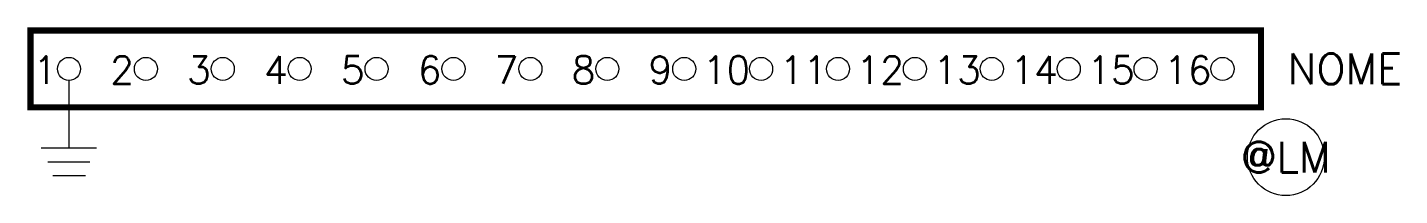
# Model space of a CAD drawing. Header units: millimetres. Extents: x 1924.7 to 2013.9, y 1494.9 to 1505.9.
import ezdxf
from ezdxf.enums import TextEntityAlignment as Align

# ---------------------------------------------------------------- set-up
doc = ezdxf.new("R2010")
doc.units = ezdxf.units.MM
doc.styles.add('ROMANS', font='romans.shx', dxfattribs={"height": 100})

msp = doc.modelspace()

# ---------------------------------------------------------------- linework, layer by layer
at = {"linetype": 'Continuous'}
for p, q in [((1927.438, 1502.415), (1927.438, 1498.003)), ((1929.238, 1498.003), (1925.638, 1498.003)), ((1928.784, 1497.103), (1926.072, 1497.103)), ((1928.508, 1496.203), (1926.395, 1496.203))]:
    msp.add_line(p, q, dxfattribs=at)
at = {"color": 5, "const_width": 0.4}
msp.add_lwpolyline([(1924.938, 1500.665), (1924.938, 1505.665), (2004.938, 1505.665), (2004.938, 1500.665)], close=True, dxfattribs=at)
for centre, radius in [((1927.438, 1503.165), 0.75), ((1932.438, 1503.165), 0.75), ((1937.438, 1503.165), 0.75), ((1942.438, 1503.165), 0.75), ((1947.438, 1503.165), 0.75), ((1952.438, 1503.165), 0.75), ((1957.438, 1503.165), 0.75), ((1962.438, 1503.165), 0.75), ((1967.438, 1503.165), 0.75), ((1972.438, 1503.165), 0.75), ((1977.438, 1503.165), 0.75), ((1982.438, 1503.165), 0.75), ((1987.438, 1503.165), 0.75), ((1992.438, 1503.165), 0.75), ((1997.438, 1503.165), 0.75), ((2002.438, 1503.165), 0.75), ((2006.555, 1497.427), 2.5)]:
    msp.add_circle(centre, radius)

# ---------------------------------------------------------------- texts
at = {"style": 'ROMANS', "flags": 4}
for tag, text, p in [('NOME', 'NOME', (2010.39, 1503.165)), ('@LM', '@LM', (2006.555, 1497.427))]:
    msp.add_attdef(tag, text=text, height=2, dxfattribs=at).set_placement(p, align=Align.MIDDLE_CENTER)
for tag, text, p in [('1', '1', (1925.888, 1503.995)), ('2', '2', (1930.888, 1503.995)), ('3', '3', (1935.888, 1503.995)), ('4', '4', (1940.888, 1503.995)), ('5', '5', (1945.888, 1503.995)), ('6', '6', (1950.888, 1503.995)), ('7', '7', (1955.888, 1503.995)), ('8', '8', (1960.888, 1503.995)), ('9', '9', (1965.888, 1503.995)), ('10', '10', (1970.184, 1503.995)), ('11', '11', (1975.184, 1503.995)), ('12', '12', (1980.184, 1503.995)), ('13', '13', (1985.184, 1503.995)), ('14', '14', (1990.184, 1503.995)), ('15', '15', (1995.184, 1503.995)), ('16', '16', (2000.184, 1503.995))]:
    msp.add_attdef(tag, text=text, height=1.8, dxfattribs=at).set_placement(p, align=Align.TOP_CENTER)

doc.saveas('drawing.dxf')
